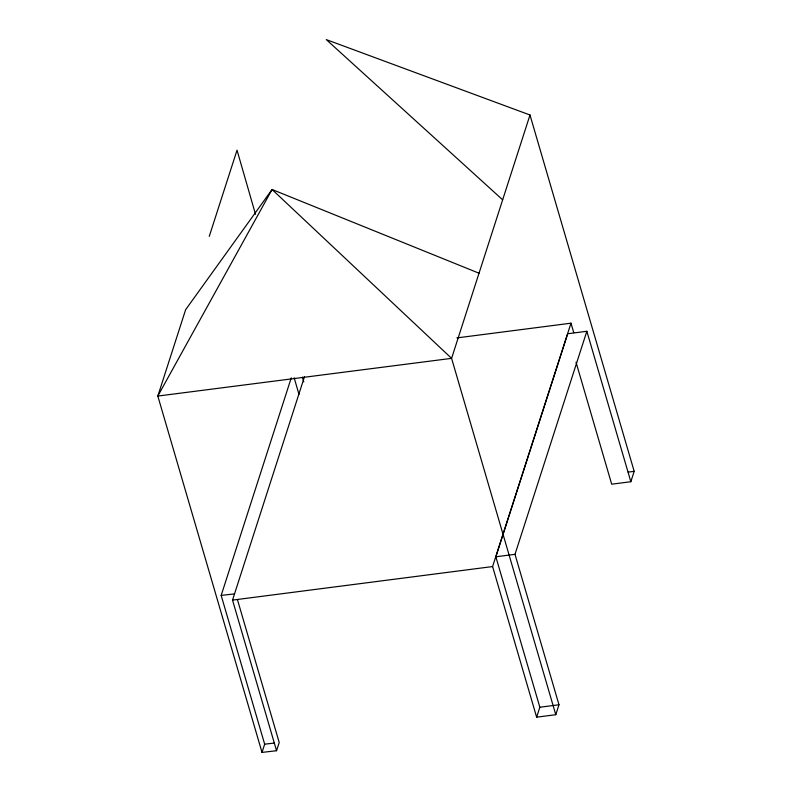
<?xml version="1.0" encoding="UTF-8"?>
<svg xmlns="http://www.w3.org/2000/svg" width="792" height="792" viewBox="0 0 792 792"><rect width="100%" height="100%" fill="white"/><g stroke="black" fill="none" stroke-linecap="round" stroke-linejoin="round"><path stroke-width="1.19" d="M209.266 236.363L237.026 150.163L255.519 214.325M237.442 599.643L279.21 742.5L276.557 750.727L262.013 752.4L264.667 744.173L221.166 595.416L291.268 377.814M276.557 750.727L232.521 600.108L304.475 376.735M502.653 199.822L326.274 39.6L529.987 114.998L451.588 358.36L555.786 714.701L536.639 717.176L492.594 566.557L570.992 323.185L456.905 337.907M536.639 717.176L539.847 707.236L495.851 556.786L567.696 333.749L586.842 331.274L630.838 481.724L611.691 484.189L576.012 362.182M555.786 714.701L558.984 704.761L514.998 554.321L586.842 331.274M630.838 481.724L634.184 471.339L529.987 114.998M628.204 472.111L634.184 471.339M495.851 556.786L514.998 554.321M232.521 600.108L492.594 566.557M539.847 707.236L558.984 704.761M221.166 595.416L234.501 593.881M264.667 744.173L274.369 743.054M479.012 273.21L272.072 189.496L185.655 309.652L157.816 396.059L262.013 752.4M570.992 323.185L573.764 332.68M294.159 377.833L298.99 394.367M302.415 377.131L303.781 381.883M272.072 189.496L157.816 396.059L451.588 358.36L272.072 189.496"/></g></svg>
